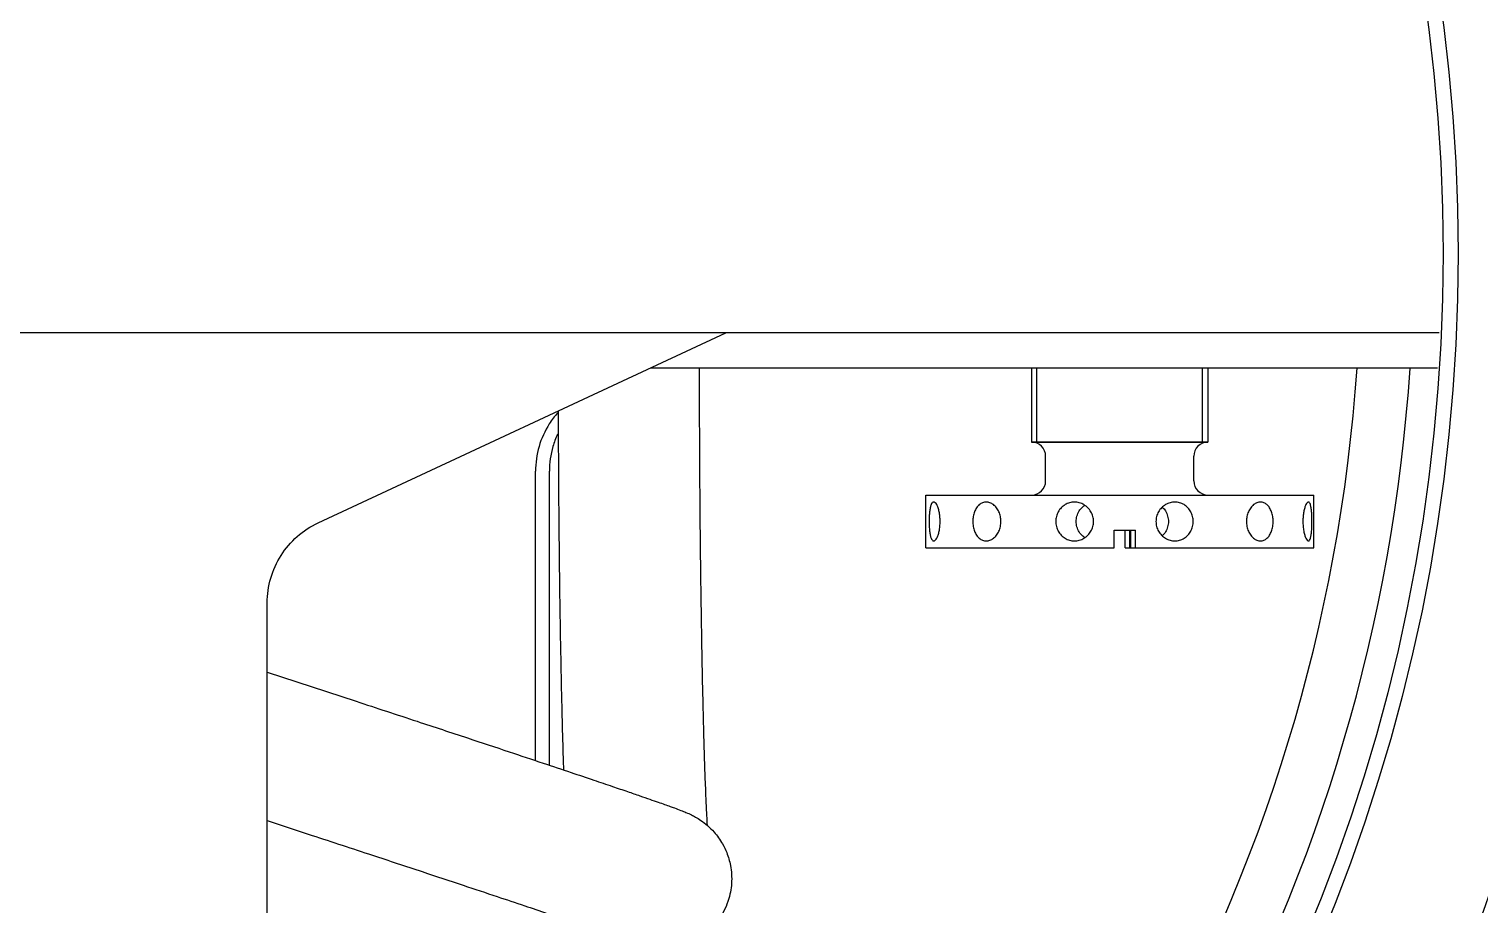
# Model space of a CAD drawing. Extents: x -50 to 48714, y -13211 to 6743.
# Drawn here: x 26030.5 to 26112.7, y -11628.7 to -11579 of the extents above; entities that cross this region are included whole.
import ezdxf

# ---------------------------------------------------------------- set-up
doc = ezdxf.new("R2010")
doc.units = 0
doc.header["$LTSCALE"] = 50
doc.layers.get('0').update_dxf_attribs({"linetype": 'CONTINUOUS'})

# ---------------------------------------------------------------- blocks, each defined once
blk = doc.blocks.new('SMAF_UE46_S')
for p, q in [((110.436, -45), (-88.436, -45)), ((46.877, -55.778), (69.984, -45)), ((110.34, -47), (65.696, -47)), ((87.321, -47), (87.321, -51.196)), ((87.621, -51.196), (87.621, -47)), ((97.021, -51.196), (97.021, -47)), ((97.321, -47), (97.321, -51.196)), ((97.321, -51.196), (87.321, -51.196)), ((88.121, -53.396), (88.121, -51.996)), ((96.521, -53.396), (96.521, -51.996)), ((59.201, -69.248), (59.201, -52.849)), ((59.986, -69.511), (59.986, -52.849)), ((81.321, -54.196), (103.321, -54.196)), ((81.321, -57.196), (81.321, -54.196)), ((103.321, -57.196), (103.321, -54.196)), ((92.009, -56.196), (93.208, -56.196)), ((92.009, -57.196), (92.009, -56.196)), ((92.633, -57.196), (92.633, -56.196)), ((92.892, -57.196), (92.892, -56.196)), ((92.95, -57.196), (92.95, -56.196)), ((93.208, -57.196), (93.208, -56.196)), ((81.321, -57.196), (92.009, -57.196)), ((92.633, -57.196), (103.321, -57.196)), ((43.991, -134.51), (43.991, -60.31)), ((43.991, -64.233), (49.03, -65.886)), ((43.991, -72.653), (46.536, -73.488))]:
    blk.add_line(p, q)
for radius in [126.5, 111.15, 108.5, 100.5, 99.65]:
    blk.add_circle((11, -40.5), radius)
for centre, radius, start, end in [((11, -40.5), 95, 330.03481, 356.07364), ((11, -40.5), 98, 331.02004, 356.19424), ((87.321, -51.996), 0.8, 0, 90), ((97.321, -51.996), 0.8, 90, 180), ((87.321, -53.396), 0.8, 270, 0), ((97.321, -53.396), 0.8, 180, 270)]:
    blk.add_arc(centre, radius, start, end)
for points, start_tangent, end_tangent in [([(68.48, -47), (68.492, -51.31), (68.525, -56.039), (68.571, -59.956), (68.622, -63.169), (68.677, -65.786), (68.731, -67.906), (68.784, -69.614), (68.835, -70.982), (68.883, -72.069), (68.926, -72.911)], (0.000915, -1), (0.054695, -0.998503)), ([(60.451, -49.541), (59.983, -50.163), (59.4, -51.45), (59.201, -52.849)], (-0.661349, -0.750078), (0, -1)), ([(60.485, -49.43), (60.492, -51.347), (60.526, -56.194), (60.573, -60.205), (60.627, -63.495), (60.683, -66.175), (60.74, -68.348), (60.785, -69.779)], (0.003048, -0.999995), (0.033693, -0.999432)), ([(60.445, -50.755), (60.186, -51.45), (59.986, -52.849)], (-0.418677, -0.908135), (0, -1)), ([(87.321, -51.196, -26.105), (87.356, -51.196, -25.514), (87.549, -51.196, -24.611)], (0.000034, 0, 1), (0.298746, 0, 0.954333)), ([(87.549, -51.196, -24.611), (87.673, -51.196, -24.263)], (0.298746, 0, 0.954333), (0.368434, 0, 0.929654)), ([(87.673, -51.196, -24.263), (87.905, -51.196, -23.76), (88.411, -51.196, -22.989), (89.05, -51.196, -22.323), (89.801, -51.196, -21.787), (90.638, -51.196, -21.397), (91.531, -51.196, -21.168), (92.198, -51.196, -21.107)], (0.368434, 0, 0.929654), (0.999698, 0, 0.024565)), ([(92.198, -51.196, -21.107), (92.266, -51.196, -21.106)], (0.999698, 0, 0.024565), (0.999936, 0, 0.011283)), ([(92.266, -51.196, -21.106), (92.444, -51.196, -21.107)], (0.999936, 0, 0.011283), (0.999733, 0, -0.023125)), ([(92.444, -51.196, -21.107), (92.452, -51.196, -21.107)], (0.999733, 0, -0.023125), (0.999697, 0, -0.024626)), ([(92.452, -51.196, -21.107), (93.368, -51.196, -21.216), (94.249, -51.196, -21.492), (95.064, -51.196, -21.924), (95.785, -51.196, -22.5), (96.389, -51.196, -23.197), (96.854, -51.196, -23.994), (96.929, -51.196, -24.163)], (0.999616, 0, -0.027728), (0.388322, 0, -0.921524)), ([(96.929, -51.196, -24.163), (97.115, -51.196, -24.685)], (0.388322, 0, -0.921524), (0.284063, 0, -0.958806)), ([(97.115, -51.196, -24.685), (97.164, -51.196, -24.863), (97.31, -51.196, -25.774), (97.321, -51.196, -26.105)], (0.284063, 0, -0.958806), (-0.000034, 0, -1)), ([(81.774, -54.596), (81.697, -54.633), (81.631, -54.743), (81.58, -54.918), (81.543, -55.146), (81.522, -55.412), (81.514, -55.696)], (-0.999726, -0.023403), (0, -1)), ([(82.139, -55.696), (82.125, -55.412), (82.084, -55.146), (82.021, -54.918), (81.943, -54.743), (81.858, -54.633), (81.774, -54.596)], (0, 1), (-0.999726, -0.023403)), ([(84.749, -54.596), (84.545, -54.633), (84.36, -54.743), (84.204, -54.918), (84.086, -55.146), (84.014, -55.412), (83.989, -55.696)], (-1, -0.000529), (0, -1)), ([(85.585, -55.696), (85.555, -55.412), (85.469, -55.146), (85.332, -54.918), (85.157, -54.743), (84.958, -54.633), (84.749, -54.596)], (0, 1), (-1, -0.000529)), ([(89.753, -54.596), (89.478, -54.633), (89.222, -54.743), (89.003, -54.918), (88.836, -55.146), (88.732, -55.412), (88.696, -55.696)], (-1, -0.000035), (0, -1)), ([(90.836, -55.696), (90.798, -55.412), (90.689, -55.146), (90.516, -54.918), (90.291, -54.743), (90.03, -54.633), (89.753, -54.596)], (0, 1), (-1, -0.000035)), ([(89.851, -55.696), (89.894, -55.386), (90.021, -55.101), (90.22, -54.864), (90.337, -54.774)], (0, 1), (0.830796, 0.556577)), ([(95.445, -54.596), (95.172, -54.633), (94.914, -54.743), (94.692, -54.918), (94.52, -55.146), (94.412, -55.412), (94.375, -55.696)], (-1, 0.000046), (0, -1)), ([(94.736, -54.883), (94.912, -55.101), (95.037, -55.386), (95.08, -55.696)], (0.72472, -0.689044), (0, -1)), ([(96.484, -55.696), (96.449, -55.412), (96.347, -55.146), (96.183, -54.918), (95.968, -54.743), (95.717, -54.633), (95.445, -54.596)], (0, 1), (-1, 0.000046)), ([(100.3, -54.596), (100.102, -54.633), (99.912, -54.743), (99.745, -54.918), (99.614, -55.146), (99.531, -55.412), (99.503, -55.696)], (-1, 0.00073), (0, -1)), ([(101.017, -55.696), (100.994, -55.412), (100.926, -55.146), (100.816, -54.918), (100.669, -54.743), (100.493, -54.633), (100.3, -54.596)], (0, 1), (-1, 0.00073)), ([(103.017, -54.596), (102.947, -54.633), (102.875, -54.743), (102.809, -54.918), (102.754, -55.146), (102.719, -55.412), (102.707, -55.696)], (-0.999343, 0.03625), (0, -1)), ([(103.22, -55.696), (103.215, -55.412), (103.199, -55.146), (103.172, -54.918), (103.132, -54.743), (103.08, -54.633), (103.017, -54.596)], (0, 1), (-0.999343, 0.03625)), ([(43.991, -60.31), (44.191, -58.911), (44.774, -57.623), (45.694, -56.551), (46.877, -55.778)], (0, 1), (0.906252, 0.422737)), ([(81.514, -55.696), (81.522, -55.98), (81.543, -56.245), (81.58, -56.474), (81.631, -56.649), (81.697, -56.758), (81.774, -56.796)], (0, -1), (0.999726, -0.023403)), ([(81.774, -56.796), (81.858, -56.758), (81.943, -56.649), (82.021, -56.474), (82.084, -56.245), (82.125, -55.98), (82.139, -55.696)], (0.999726, -0.023403), (0, 1)), ([(83.989, -55.696), (84.014, -55.98), (84.086, -56.245), (84.204, -56.474), (84.36, -56.649), (84.545, -56.758), (84.749, -56.796)], (0, -1), (1, -0.000529)), ([(84.749, -56.796), (84.958, -56.758), (85.157, -56.649), (85.332, -56.474), (85.469, -56.245), (85.555, -55.98), (85.585, -55.696)], (1, -0.000529), (0, 1)), ([(88.696, -55.696), (88.732, -55.98), (88.836, -56.245), (89.003, -56.474), (89.222, -56.649), (89.478, -56.758), (89.753, -56.796)], (0, -1), (1, -0.000035)), ([(89.753, -56.796), (90.03, -56.758), (90.291, -56.649), (90.516, -56.474), (90.689, -56.245), (90.798, -55.98), (90.836, -55.696)], (1, -0.000035), (0, 1)), ([(90.337, -56.617), (90.22, -56.527), (90.021, -56.291), (89.894, -56.006), (89.851, -55.696)], (-0.830796, 0.556577), (0, 1)), ([(94.375, -55.696), (94.412, -55.98), (94.52, -56.245), (94.692, -56.474), (94.914, -56.649), (95.172, -56.758), (95.445, -56.796)], (0, -1), (1, 0.000046)), ([(95.08, -55.696), (95.037, -56.006), (94.912, -56.291), (94.736, -56.509)], (0, -1), (-0.72472, -0.689044)), ([(95.445, -56.796), (95.717, -56.758), (95.968, -56.649), (96.183, -56.474), (96.347, -56.245), (96.449, -55.98), (96.484, -55.696)], (1, 0.000046), (0, 1)), ([(99.503, -55.696), (99.531, -55.98), (99.614, -56.245), (99.745, -56.474), (99.912, -56.649), (100.102, -56.758), (100.3, -56.796)], (0, -1), (1, 0.00073)), ([(100.3, -56.796), (100.493, -56.758), (100.669, -56.649), (100.816, -56.474), (100.926, -56.245), (100.994, -55.98), (101.017, -55.696)], (1, 0.00073), (0, 1)), ([(102.707, -55.696), (102.719, -55.98), (102.754, -56.245), (102.809, -56.474), (102.875, -56.649), (102.947, -56.758), (103.017, -56.796)], (0, -1), (0.999343, 0.03625)), ([(103.017, -56.796), (103.08, -56.758), (103.132, -56.649), (103.172, -56.474), (103.199, -56.245), (103.215, -55.98), (103.22, -55.696)], (0.999343, 0.03625), (0, 1)), ([(49.03, -65.886), (52.488, -67.024), (55.348, -67.968), (57.702, -68.749), (59.634, -69.393), (61.215, -69.922), (62.508, -70.357), (63.562, -70.715), (64.421, -71.007), (65.12, -71.247), (65.688, -71.444), (66.149, -71.605), (66.522, -71.737), (66.825, -71.845), (67.072, -71.935), (67.445, -72.075), (67.73, -72.188), (68.043, -72.329), (68.267, -72.447), (68.577, -72.64), (68.953, -72.932), (69.32, -73.298), (69.802, -73.973), (70.039, -74.467), (70.251, -75.194), (70.314, -76.208), (70.127, -77.184)], (0.950156, -0.311774), (-0.308648, -0.951176)), ([(46.536, -73.488), (49.95, -74.61), (52.777, -75.544), (55.107, -76.316), (57.019, -76.954), (58.586, -77.478), (59.866, -77.909), (60.909, -78.262), (61.757, -78.551), (62.443, -78.787), (62.997, -78.978), (63.44, -79.132), (63.792, -79.257), (64.068, -79.355), (64.439, -79.492)], (0.950156, -0.311774), (0.350006, 0.936747)), ([(70.127, -77.184), (70.056, -77.384), (69.476, -78.408), (68.764, -79.117), (68.064, -79.55), (67.065, -79.88), (66.312, -79.951)], (-0.308648, -0.951176), (-1, 0))]:
    blk.add_spline(points, degree=3, dxfattribs=dict(start_tangent=start_tangent, end_tangent=end_tangent))

msp = doc.modelspace()

# ---------------------------------------------------------------- block references
msp.add_blockref('SMAF_UE46_S', (26000, -11551.265))

doc.saveas('drawing.dxf')
